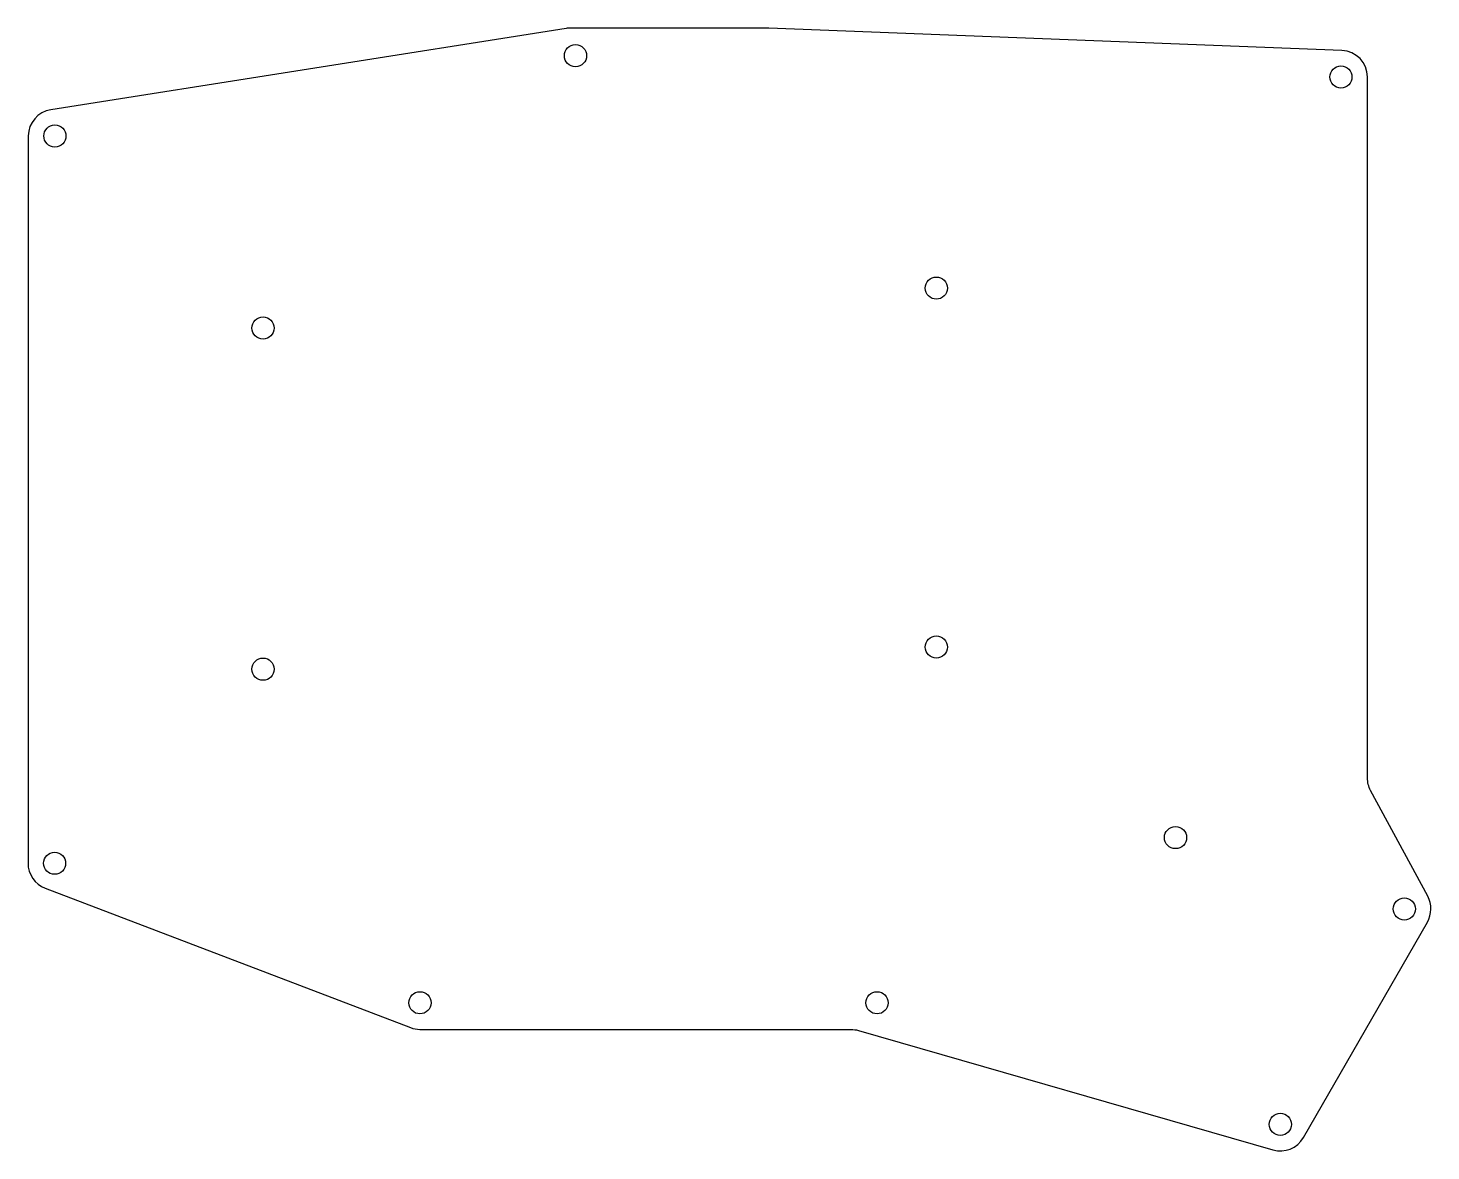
# Model space of a CAD drawing. Header units: millimetres. Extents: x -79 to 79, y -64 to 63.
import ezdxf

# ---------------------------------------------------------------- set-up
doc = ezdxf.new("R2010")
doc.units = ezdxf.units.MM

msp = doc.modelspace()

# ---------------------------------------------------------------- linework, layer by layer
msp.add_lwpolyline([(-18.3, 63.14), (-76.47, 53.96, 0.369087), (-79.01, 51), (-79.01, 46.6), (-79.04, -31.07, 0.311082), (-77.11, -33.88), (-35.87, -49.62, 0.091451), (-34.8, -49.82), (13.87, -49.82, -0.070243), (14.7, -49.94), (61.49, -63.42, 0.344996), (64.93, -62.03), (78.92, -37.72, 0.259938), (78.96, -34.8), (72.52, -22.86, -0.124333), (72.16, -21.43), (72.16, 52.7), (72.16, 57.66, 0.402832), (69.28, 60.65), (4.57, 63.18), (-17.83, 63.18, 0.039142)], format="xyb", close=True)
for centre in [(-17.24, 60.06), (69.16, 57.66), (-76.01, 51), (23.49, 33.83), (-52.51, 29.33), (23.49, -6.67), (-52.51, -9.17), (50.49, -28.17), (-76.04, -31.07), (76.32, -36.23), (-34.8, -46.82), (16.8, -46.82), (62.33, -60.54)]:
    msp.add_circle(centre, 1.25)

doc.saveas('drawing.dxf')
